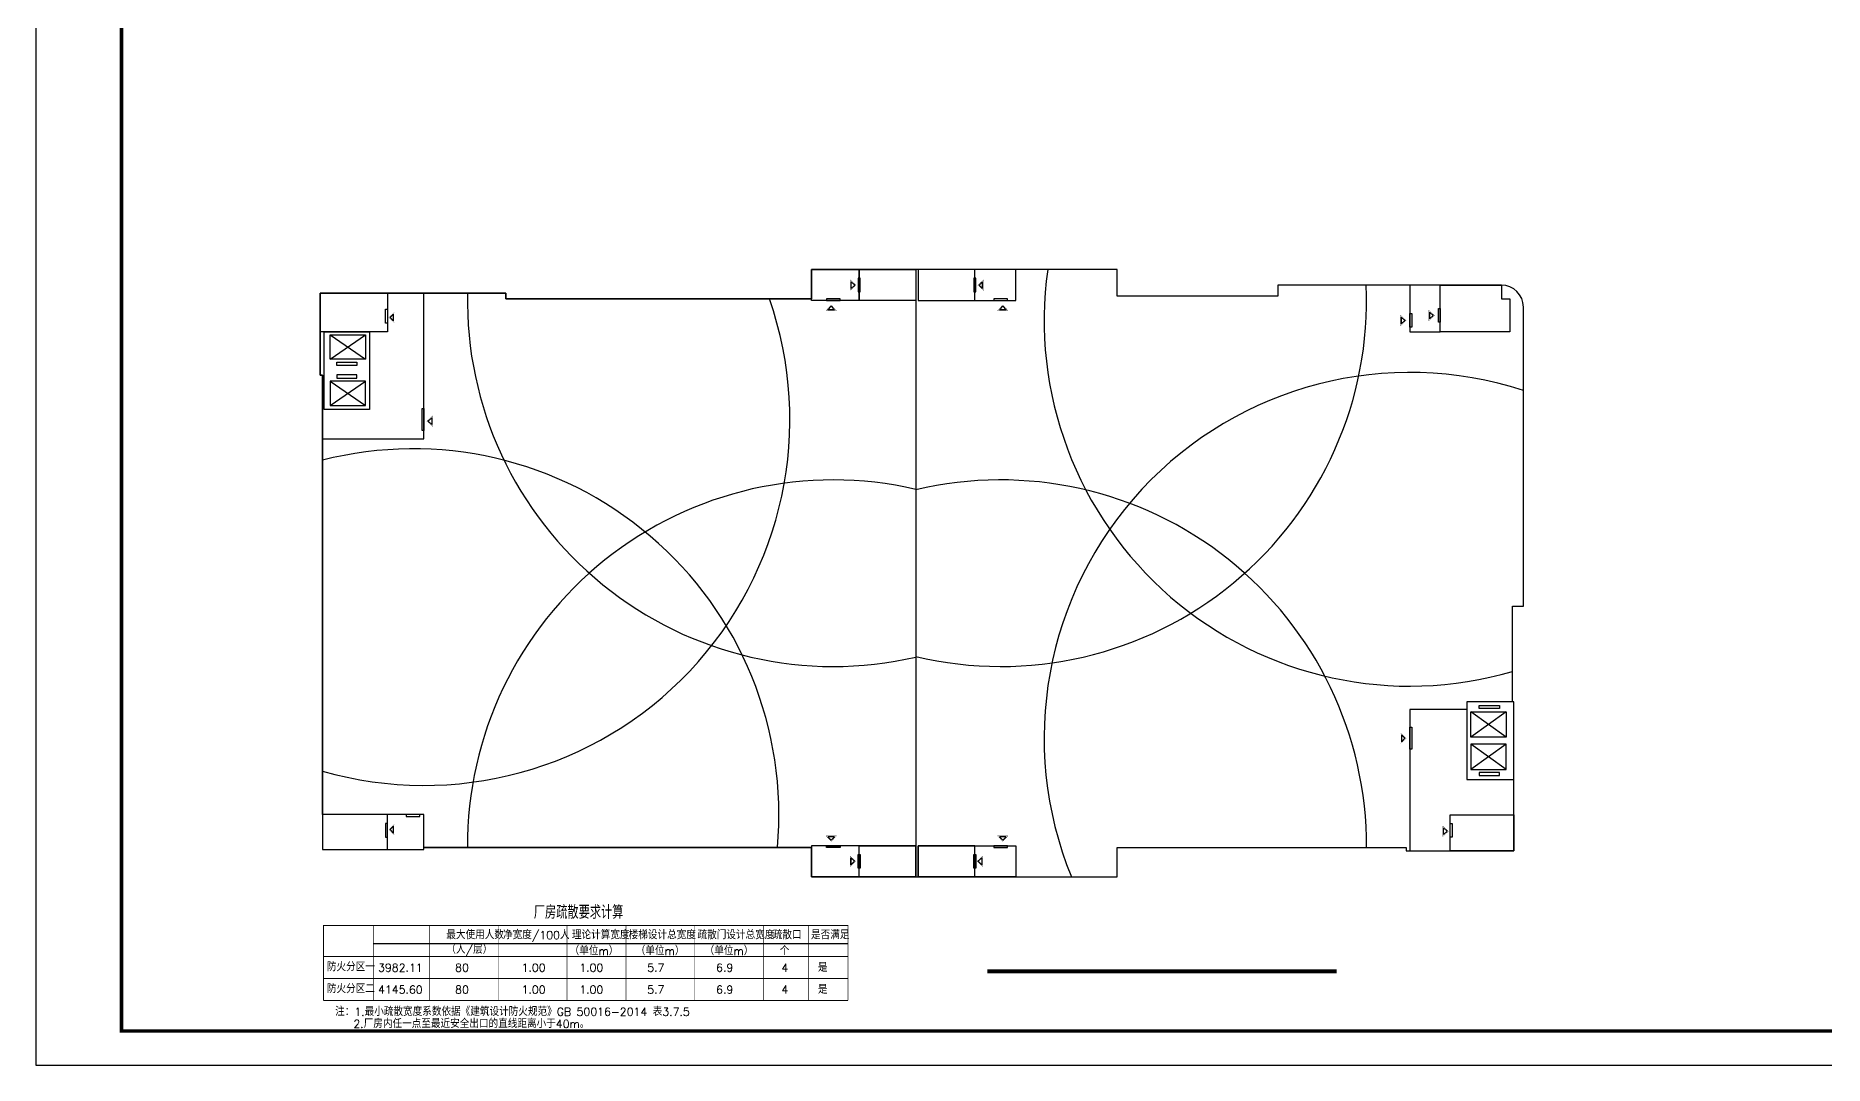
# Model space of a CAD drawing. Extents: x 6843040 to 15500510, y -6507076 to -4940511.
# Drawn here: x 8344932 to 8423146, y -5601001 to -5555980 of the extents above; entities that cross this region are included whole.
import ezdxf

# ---------------------------------------------------------------- set-up
doc = ezdxf.new("R2010")
doc.units = 0
doc.header["$LTSCALE"] = 1000
doc.header["$MEASUREMENT"] = 0
for name, color, linetype in [('DIM_SYMB', 3, 'Continuous'), ('EVTR', 2, 'Continuous'), ('PUB_TEXT', 7, 'Continuous'), ('PUB_TITLE', 4, 'Continuous')]:
    doc.layers.add(name, color=color, linetype=linetype)
doc.styles.add('-宋体', font='', dxfattribs={"width": 0.8})
doc.styles.add('_HZTXT', font='SIMPLEX', dxfattribs={"width": 0.9, "bigfont": 'HZTXT'})
doc.styles.get('-宋体').set_extended_font_data('SimSun')

# ---------------------------------------------------------------- blocks, each defined once
blk = doc.blocks.new('A$C49B61945')
at = {"const_width": 0.1}
blk.add_lwpolyline([(2.19, 2.13), (0.05, 4.15), (0.05, 0.12)], close=True, dxfattribs=at)
blk.add_lwpolyline([(0.35, 0.81), (1.75, 2.13), (0.35, 3.45)], close=True)
blk = doc.blocks.new('三~四层防火分区示意图')
blk.add_lwpolyline([(8386711, -5765289), (8429061, -5765289), (8429061, -5768489), (8462511, -5768489), (8462511, -5765289), (8494111, -5765289), (8494111, -5765639), (8505861, -5765639), (8505861, -5749340), (8505711, -5749340), (8505711, -5738889), (8506911, -5738889), (8506911, -5706189, 0.4142035), (8504511, -5703789), (8480061, -5703789), (8480061, -5704989), (8462511, -5704989), (8462511, -5702089), (8429061, -5702089), (8429061, -5705289), (8395661, -5705289), (8395661, -5704689), (8375361, -5704689), (8375361, -5713639), (8375611, -5713639), (8375611, -5761689)], format="xyb")
blk.add_lwpolyline([(8375611, -5761689), (8375611, -5713639), (8375361, -5713639), (8375361, -5704689), (8395661, -5704689), (8395661, -5705289), (8429061, -5705289), (8429061, -5702089), (8440486, -5702089), (8440486, -5768489), (8429061, -5768489), (8429061, -5765289), (8386711, -5765289)])
for points in [[(8429061, -5702089), (8434286, -5702089), (8434286, -5705489), (8429061, -5705489)], [(8434186, -5704539), (8434386, -5704539), (8434386, -5703039), (8434186, -5703039)], [(8434286, -5702089), (8440486, -5702089), (8440486, -5705489), (8434286, -5705489)], [(8451411, -5702089), (8440736, -5702089), (8440736, -5705489), (8451411, -5705489)], [(8446935, -5702089), (8440736, -5702089), (8440736, -5705489), (8446935, -5705489)], [(8446835, -5704539), (8447035, -5704539), (8447035, -5703039), (8446835, -5703039)], [(8375611, -5720589), (8386711, -5720589), (8386711, -5704689), (8375361, -5704689), (8375361, -5713639), (8375611, -5713639)], [(8382711, -5708889), (8375361, -5708889), (8375361, -5704689), (8382711, -5704689)], [(8430711, -5705489), (8432211, -5705489), (8432211, -5705289), (8430711, -5705289)], [(8449011, -5705489), (8450511, -5705489), (8450511, -5705289), (8449011, -5705289)], [(8497811, -5703789), (8494511, -5703789), (8494511, -5708889), (8497811, -5708889)], [(8504511, -5703789), (8504511, -5705289), (8505411, -5705289), (8505411, -5708889), (8497811, -5708889), (8497811, -5703789)], [(8382711, -5707939), (8382511, -5707939), (8382511, -5706439), (8382711, -5706439)], [(8494711, -5708389), (8494511, -5708389), (8494511, -5706889), (8494711, -5706889)], [(8497811, -5707839), (8497611, -5707839), (8497611, -5706339), (8497811, -5706339)], [(8380761, -5717389), (8375811, -5717389), (8375811, -5708889), (8380761, -5708889)], [(8386711, -5719691), (8386511, -5719691), (8386511, -5717291), (8386711, -5717291)], [(8494511, -5765639), (8498911, -5765639), (8498911, -5761690), (8505861, -5761690), (8505861, -5749340), (8500711, -5749340), (8500711, -5750190), (8494511, -5750190)], [(8500711, -5757840), (8505861, -5757840), (8505861, -5749340), (8500711, -5749340)], [(8494511, -5752139), (8494711, -5752139), (8494711, -5754539), (8494511, -5754539)], [(8382711, -5761689), (8375611, -5761689), (8375611, -5765489), (8382711, -5765489)], [(8386711, -5761689), (8375611, -5761689), (8375611, -5765489), (8386711, -5765489)], [(8384761, -5761889), (8386261, -5761889), (8386261, -5761689), (8384761, -5761689)], [(8498911, -5761690), (8505861, -5761690), (8505861, -5765639), (8498911, -5765639)], [(8382711, -5762639), (8382511, -5762639), (8382511, -5764139), (8382711, -5764139)], [(8498911, -5762640), (8499111, -5762640), (8499111, -5764140), (8498911, -5764140)], [(8429061, -5768489), (8440486, -5768489), (8440486, -5765089), (8429061, -5765089)], [(8430711, -5765089), (8432211, -5765089), (8432211, -5765289), (8430711, -5765289)], [(8434386, -5767539), (8434186, -5767539), (8434186, -5766039), (8434386, -5766039)], [(8434286, -5765089), (8440486, -5765089), (8440486, -5768489), (8434286, -5768489)], [(8451411, -5768489), (8440736, -5768489), (8440736, -5765089), (8451411, -5765089)], [(8446935, -5765089), (8440736, -5765089), (8440736, -5768489), (8446935, -5768489)], [(8446835, -5766039), (8447035, -5766039), (8447035, -5767539), (8446835, -5767539)], [(8450511, -5765089), (8449011, -5765089), (8449011, -5765289), (8450511, -5765289)]]:
    blk.add_lwpolyline(points, close=True)
for centre, start, end in [((8494511, -5707639), 172.02448, 286.2602), ((8386711, -5718491), 253.88906, 19.27142), ((8431461, -5705489), 178.85414, 283.03963), ((8449761, -5705489), 256.59251, 2.4365), ((8494511, -5753339), 71.94077, 202.25628), ((8385511, -5761689), 354.83639, 104.32962), ((8431461, -5765089), 76.96037, 180.28648), ((8449761, -5765089), 359.71352, 103.40749)]:
    blk.add_arc(centre, 40000, start, end)
at = {"layer": 'EVTR'}
for p, q in [((8376461, -5711894), (8380311, -5709214)), ((8376461, -5709214), (8380311, -5711894)), ((8376461, -5714284), (8380311, -5716964)), ((8376461, -5716964), (8380311, -5714284)), ((8505011, -5750435), (8501161, -5753215)), ((8505011, -5753215), (8501161, -5750435)), ((8505011, -5756745), (8501161, -5753965)), ((8505011, -5753965), (8501161, -5756745))]:
    blk.add_line(p, q, dxfattribs=at)
for points in [[(8376461, -5709214), (8380311, -5709214), (8380311, -5711894), (8376461, -5711894)], [(8377191, -5712229), (8379381, -5712229), (8379381, -5712564), (8377191, -5712564)], [(8376461, -5716964), (8380311, -5716964), (8380311, -5714284), (8376461, -5714284)], [(8377191, -5713949), (8379381, -5713949), (8379381, -5713614), (8377191, -5713614)], [(8505011, -5753215), (8501161, -5753215), (8501161, -5750435), (8505011, -5750435)], [(8504281, -5750100), (8502091, -5750100), (8502091, -5749765), (8504281, -5749765)], [(8505011, -5753965), (8501161, -5753965), (8501161, -5756745), (8505011, -5756745)], [(8504281, -5757080), (8502091, -5757080), (8502091, -5757415), (8504281, -5757415)]]:
    blk.add_lwpolyline(points, close=True, dxfattribs=at)
at = {"yscale": 279.9999999999999, "zscale": 279.9999999999999}
for p, xscale, rotation in [((8433328, -5703193), -279.9999999999999, 180), ((8447886, -5703193), 279.9999999999999, 180), ((8383485, -5706739), 279.9999999999999, 180.00000000001), ((8430639, -5706581), -279.9999999999999, 270), ((8449389, -5706581), -279.9999999999999, 270), ((8387649, -5719262), -279.9999999999999, 359.9999999999899), ((8383485, -5762731), 279.9999999999999, 180.00000000001), ((8430639, -5763997), 279.9999999999999, 270), ((8449389, -5763997), 279.9999999999999, 270), ((8498092, -5762902), -279.9999999999999, 180)]:
    blk.add_blockref('A$C49B61945', p, dxfattribs=dict(at, xscale=xscale, rotation=rotation))
for p, xscale in [((8493464, -5708257), 279.9999999999999), ((8496564, -5707707), 279.9999999999999), ((8493475, -5753936), 279.9999999999999), ((8433290, -5767386), 279.9999999999999), ((8447799, -5767386), -279.9999999999999)]:
    blk.add_blockref('A$C49B61945', p, dxfattribs=dict(at, xscale=xscale))

msp = doc.modelspace()

# ---------------------------------------------------------------- linework, layer by layer
at = {"layer": 'DIM_SYMB', "const_width": 175}
msp.add_lwpolyline([(8386543.5, -5596901.3), (8401826.8, -5596901.3)], dxfattribs=at)
at = {"layer": 'PUB_TITLE'}
msp.add_line((8359689.7, -5595680.4), (8380452.2, -5595680.4), dxfattribs=at)
msp.add_lwpolyline([(8344931.8, -5601001.4), (8523281.8, -5601001.4), (8523281.8, -5474851.4), (8344931.8, -5474851.4)], close=True, dxfattribs=at)
at = {"layer": 'PUB_TITLE', "const_width": 150}
msp.add_lwpolyline([(8348681.8, -5599501.4), (8521781.8, -5599501.4), (8521781.8, -5476351.4), (8348681.8, -5476351.4)], close=True, dxfattribs=at)
at = {"layer": 'PUB_TITLE'}
for points, const_width in [([(8380452.2, -5598170.2), (8380452.2, -5594890.2), (8357510.2, -5594890.2), (8357510.2, -5598170.2)], 40), ([(8359689.7, -5598170.2), (8359689.7, -5594890.2)], 24), ([(8362139, -5598170.2), (8362139, -5594890.2)], 24), ([(8365151.3, -5598170.2), (8365151.3, -5594890.2)], 24), ([(8368163.6, -5598170.2), (8368163.6, -5594890.2)], 24), ([(8370742.8, -5598170.2), (8370742.8, -5594890.2)], 24), ([(8370742.8, -5598170.2), (8370742.8, -5594890.2)], 24), ([(8370742.8, -5598170.2), (8370742.8, -5594890.2)], 24), ([(8373755, -5598170.2), (8373755, -5594890.2)], 24), ([(8373755, -5598170.2), (8373755, -5594890.2)], 24), ([(8376767.3, -5598170.2), (8376767.3, -5594890.2)], 24), ([(8378717.3, -5598170.2), (8378717.3, -5594890.2)], 24), ([(8378717.3, -5598170.2), (8378717.3, -5594890.2)], 24), ([(8357510.2, -5596250.2), (8380452.2, -5596250.2)], 40), ([(8357510.2, -5597210.2), (8380452.2, -5597210.2)], 40), ([(8357510.2, -5598170.2), (8380452.2, -5598170.2)], 40)]:
    msp.add_lwpolyline(points, dxfattribs=dict(at, const_width=const_width))

# ---------------------------------------------------------------- block references
at = {"xscale": 0.4, "yscale": 0.4, "zscale": 0.4}
msp.add_blockref('三~四层防火分区示意图', (5007225.4, -3285367.5), dxfattribs=at)

# ---------------------------------------------------------------- texts
at = {"layer": 'PUB_TEXT', "style": '-宋体', "width": 0.7}
msp.add_text('厂房疏散要求计算', height=513.16, dxfattribs=at).set_placement((8366711, -5594543.2))
at = {"layer": 'PUB_TEXT', "style": '_HZTXT'}
for s, p in [('最大使用人数', (8362886.8, -5595484.7)), ('净宽度/100人', (8365366.3, -5595484.7)), ('理论计算宽度', (8368379.5, -5595484.7)), ('楼梯设计总宽度', (8370860.1, -5595484.7)), ('疏散门设计总宽度', (8373872.4, -5595484.7)), ('疏散口', (8377162.6, -5595484.7)), ('是否满足', (8378834.3, -5595484.7)), ('（人/层）', (8362886.8, -5596117.6)), ('（单位m）', (8368279, -5596180.6)), ('（单位m）', (8371170.5, -5596180.6)), ('（单位m）', (8374182.8, -5596180.6)), ('个', (8377468.2, -5596180.6)), ('防火分区一', (8357662.3, -5596883.7)), ('3982.11', (8359901.8, -5596910.1)), ('80', (8363271.2, -5596910.1)), ('1.00', (8366177.1, -5596910.1)), ('1.00', (8368702, -5596910.1)), ('5.7', (8371674.8, -5596910.1)), ('6.9', (8374687.1, -5596910.1)), ('4', (8377539.5, -5596910.1)), ('是', (8379137.1, -5596910.1)), ('防火分区二', (8357662.3, -5597843.7)), ('4145.60', (8359901.8, -5597870.1)), ('80', (8363271.2, -5597870.1)), ('1.00', (8366177.1, -5597870.1)), ('1.00', (8368702, -5597870.1)), ('5.7', (8371674.8, -5597870.1)), ('6.9', (8374687.1, -5597870.1)), ('4', (8377539.5, -5597870.1)), ('是', (8379137.1, -5597870.1)), ('注：1.最小疏散宽度系数依据《建筑设计防火规范》GB 50016-2014 表3.7.5', (8358023.9, -5598839)), ('  2.厂房内任一点至最近安全出口的直线距离小于40m。', (8358343.5, -5599368.4))]:
    msp.add_text(s, height=350, dxfattribs=at).set_placement(p)

doc.saveas('drawing.dxf')
